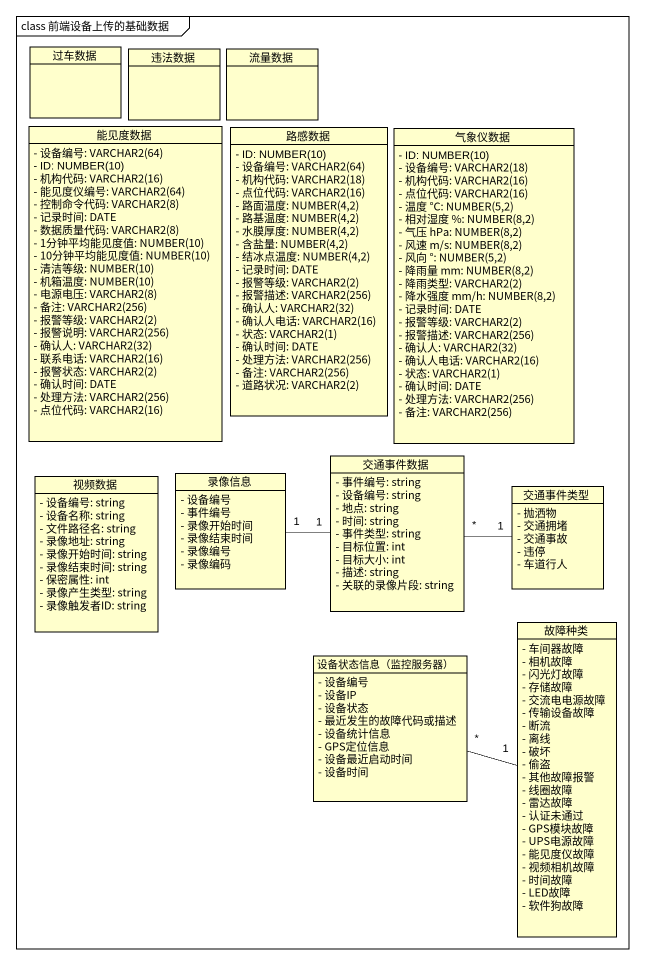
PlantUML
@startuml
mainframe class 前端设备上传的基础数据
hide circle
hide empty members
skinparam classAttributeIconSize 0
class 过车数据
class 违法数据
class 流量数据
class 能见度数据 {
  {field} - 设备编号: VARCHAR2(64)
  {field} - ID: NUMBER(10)
  {field} - 机构代码: VARCHAR2(16)
  {field} - 能见度仪编号: VARCHAR2(64)
  {field} - 控制命令代码: VARCHAR2(8)
  - 记录时间: DATE
  {field} - 数据质量代码: VARCHAR2(8)
  {field} - 1分钟平均能见度值: NUMBER(10)
  {field} - 10分钟平均能见度值: NUMBER(10)
  {field} - 清洁等级: NUMBER(10)
  {field} - 机箱温度: NUMBER(10)
  {field} - 电源电压: VARCHAR2(8)
  {field} - 备注: VARCHAR2(256)
  {field} - 报警等级: VARCHAR2(2)
  {field} - 报警说明: VARCHAR2(256)
  {field} - 确认人: VARCHAR2(32)
  {field} - 联系电话: VARCHAR2(16)
  {field} - 报警状态: VARCHAR2(2)
  - 确认时间: DATE
  {field} - 处理方法: VARCHAR2(256)
  {field} - 点位代码: VARCHAR2(16)
}
class 路感数据 {
  {field} - ID: NUMBER(10)
  {field} - 设备编号: VARCHAR2(64)
  {field} - 机构代码: VARCHAR2(18)
  {field} - 点位代码: VARCHAR2(16)
  {field} - 路面温度: NUMBER(4,2)
  {field} - 路基温度: NUMBER(4,2)
  {field} - 水膜厚度: NUMBER(4,2)
  {field} - 含盐量: NUMBER(4,2)
  {field} - 结冰点温度: NUMBER(4,2)
  - 记录时间: DATE
  {field} - 报警等级: VARCHAR2(2)
  {field} - 报警描述: VARCHAR2(256)
  {field} - 确认人: VARCHAR2(32)
  {field} - 确认人电话: VARCHAR2(16)
  {field} - 状态: VARCHAR2(1)
  - 确认时间: DATE
  {field} - 处理方法: VARCHAR2(256)
  {field} - 备注: VARCHAR2(256)
  {field} - 道路状况: VARCHAR2(2)
}
class 气象仪数据 {
  {field} - ID: NUMBER(10)
  {field} - 设备编号: VARCHAR2(18)
  {field} - 机构代码: VARCHAR2(16)
  {field} - 点位代码: VARCHAR2(16)
  {field} - 温度 °C: NUMBER(5,2)
  {field} - 相对湿度 %: NUMBER(8,2)
  {field} - 气压 hPa: NUMBER(8,2)
  {field} - 风速 m/s: NUMBER(8,2)
  {field} - 风向 °: NUMBER(5,2)
  {field} - 降雨量 mm: NUMBER(8,2)
  {field} - 降雨类型: VARCHAR2(2)
  {field} - 降水强度 mm/h: NUMBER(8,2)
  - 记录时间: DATE
  {field} - 报警等级: VARCHAR2(2)
  {field} - 报警描述: VARCHAR2(256)
  {field} - 确认人: VARCHAR2(32)
  {field} - 确认人电话: VARCHAR2(16)
  {field} - 状态: VARCHAR2(1)
  - 确认时间: DATE
  {field} - 处理方法: VARCHAR2(256)
  {field} - 备注: VARCHAR2(256)
}
class 视频数据 {
  - 设备编号: string
  - 设备名称: string
  - 文件路径名: string
  - 录像地址: string
  - 录像开始时间: string
  - 录像结束时间: string
  - 保密属性: int
  - 录像产生类型: string
  - 录像触发者ID: string
}
class 录像信息 {
  - 设备编号
  - 事件编号
  - 录像开始时间
  - 录像结束时间
  - 录像编号
  - 录像编码
}
class 交通事件数据 {
  - 事件编号: string
  - 设备编号: string
  - 地点: string
  - 时间: string
  - 事件类型: string
  - 目标位置: int
  - 目标大小: int
  - 描述: string
  - 关联的录像片段: string
}
class 交通事件类型 {
  - 抛洒物
  - 交通拥堵
  - 交通事故
  - 违停
  - 车道行人
}
class "设备状态信息（监控服务器）" as 设备状态信息_监控服务器 {
  - 设备编号
  - 设备IP
  - 设备状态
  - 最近发生的故障代码或描述
  - 设备统计信息
  - GPS定位信息
  - 设备最近启动时间
  - 设备时间
}
class 故障种类 {
  - 车间器故障
  - 相机故障
  - 闪光灯故障
  - 存储故障
  - 交流电电源故障
  - 传输设备故障
  - 断流
  - 离线
  - 破坏
  - 偷盗
  - 其他故障报警
  - 线圈故障
  - 雷达故障
  - 认证未通过
  - GPS模块故障
  - UPS电源故障
  - 能见度仪故障
  - 视频相机故障
  - 时间故障
  - LED故障
  - 软件狗故障
}
录像信息 "1" -right- "1" 交通事件数据
交通事件数据 "*" -right- "1" 交通事件类型
设备状态信息_监控服务器 "*" -right- "1" 故障种类
@enduml
